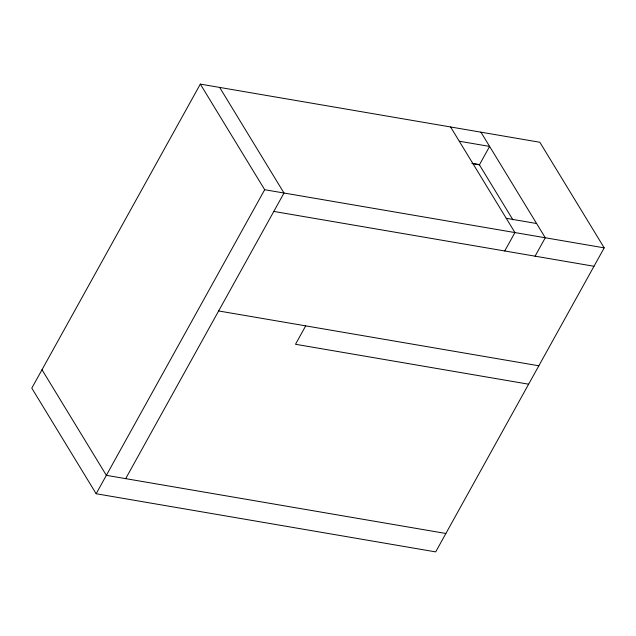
<?xml version="1.0" encoding="UTF-8"?>
<svg xmlns="http://www.w3.org/2000/svg" width="636" height="636" viewBox="0 0 636 636"><rect width="100%" height="100%" fill="white"/><g stroke="black" fill="none" stroke-linecap="round" stroke-linejoin="round"><path stroke-width="0.95" d="M200.324 84.111L31.8 388.143L96.155 493.743L435.676 551.889L604.2 247.857L539.845 142.257L200.324 84.111L264.679 189.711L604.2 247.857M96.155 493.743L264.679 189.711M125.682 478.646L284.006 193.026L219.651 87.426M305.701 325.863L295.502 344.275L528.627 384.192M504.73 250.974L514.937 232.569L450.582 126.969M535.075 256.173L545.275 237.761L480.927 132.161M459.272 141.224L489.617 146.423L479.409 164.827L472.556 163.659M471.872 163.301L479.703 164.644M506.248 218.307L536.585 223.506M273.798 211.43L593.992 266.261M218.633 310.956L538.827 365.787M445.876 533.477L106.355 475.338L42.008 369.739M479.472 164.931L512.934 219.849"/></g></svg>
